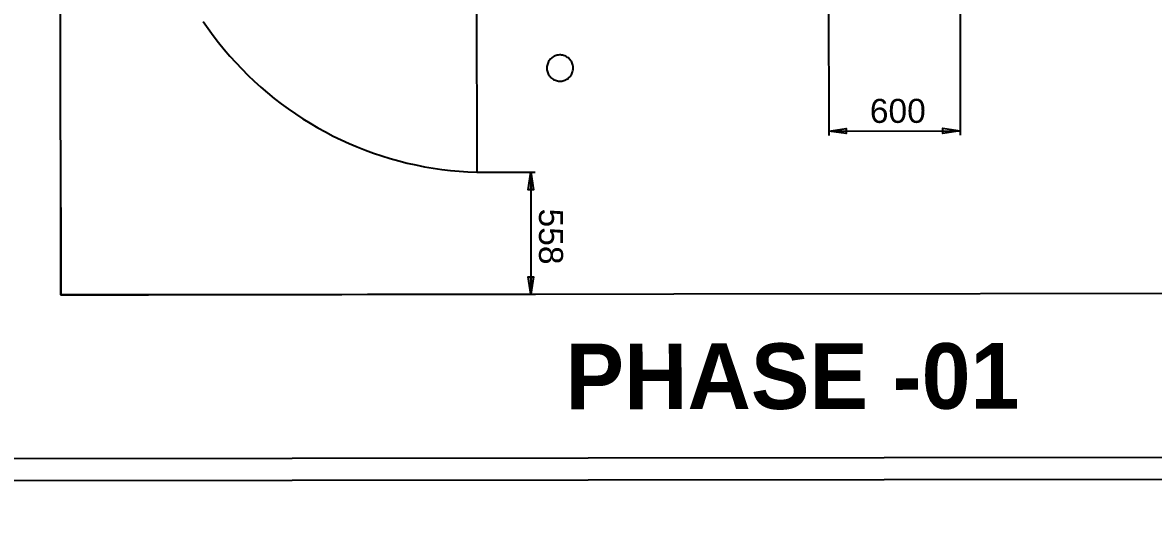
# Model space of a CAD drawing. Header units: feet. Extents: x -99009 to 3252343, y -11094690 to 9035152.
# Drawn here: x 2425988 to 2431153, y -1928554 to -1926210 of the extents above; entities that cross this region are included whole.
import ezdxf

# ---------------------------------------------------------------- set-up
doc = ezdxf.new("R2010")
doc.units = ezdxf.units.FT
doc.layers.add('1', color=1, linetype='Continuous')
doc.styles.add('Arial$001H0', font='arial.ttf')
doc.styles.get("Standard").update_dxf_attribs({"font": 'GOTHICB.TTF'})

# ---------------------------------------------------------------- blocks, each defined once
blk = doc.blocks.new('GG')
h = blk.add_hatch(color=7)
h.paths.add_polyline_path([(803.03, 273.04), (807.03, 273.64), (807.03, 272.44)])
h.paths.add_polyline_path([(830.95, 273.04), (826.95, 272.44), (826.95, 273.64)])
at = {"color": 7, "linetype": 'Continuous', "lineweight": 25}
for p, q in [((731.95, 371.13), (794.7, 371.13)), ((793.7, 341.08), (793.7, 371.13)), ((762.2, 341.08), (794.7, 341.08)), ((803.03, 260.68), (803.03, 274.04)), ((830.95, 185.68), (830.95, 274.04)), ((803.03, 273.04), (830.95, 273.04)), ((646.96, 260.68), (803.03, 260.68)), ((830.95, 165.68), (830.95, 185.68)), ((810.95, 165.68), (830.95, 165.68))]:
    blk.add_line(p, q, dxfattribs=at)
blk.add_lwpolyline([(405.95, 165.68), (405.95, 445.68), (830.95, 445.68), (830.95, 165.68)], close=True)
for points in [[(793.7, 371.13), (794.3, 367.13), (793.1, 367.13)], [(793.7, 341.08), (793.1, 345.08), (794.3, 345.08)], [(782.1, 280.6), (782.02, 280.84), (781.92, 281.07), (781.8, 281.28), (781.66, 281.49), (781.5, 281.68), (781.34, 281.86), (781.15, 282.03), (780.96, 282.18), (780.75, 282.32), (780.53, 282.43), (780.3, 282.53), (780.06, 282.61), (779.82, 282.67), (779.58, 282.71), (779.33, 282.73), (779.08, 282.72), (778.84, 282.7), (778.59, 282.66), (778.35, 282.6), (778.12, 282.51), (777.89, 282.41), (777.68, 282.29), (777.47, 282.16), (777.27, 282), (777.09, 281.83), (776.93, 281.65), (776.78, 281.45), (776.64, 281.24), (776.53, 281.03), (776.43, 280.8), (776.35, 280.56), (776.29, 280.32), (776.25, 280.08), (776.23, 279.83), (776.23, 279.58), (776.26, 279.33), (776.3, 279.09), (776.36, 278.85), (776.44, 278.62), (776.54, 278.39), (776.66, 278.17), (776.8, 277.97), (776.96, 277.77), (777.12, 277.59), (777.31, 277.42), (777.5, 277.27), (777.71, 277.14), (777.93, 277.02), (778.16, 276.93), (778.4, 276.85), (778.64, 276.79), (778.88, 276.75), (779.13, 276.73), (779.38, 276.73), (779.62, 276.75), (779.87, 276.8), (780.11, 276.86), (780.34, 276.94), (780.57, 277.04), (780.78, 277.16), (780.99, 277.3), (781.19, 277.45), (781.37, 277.62), (781.53, 277.81), (781.68, 278), (781.82, 278.21), (781.93, 278.43), (782.03, 278.66), (782.11, 278.89), (782.17, 279.13), (782.21, 279.38), (782.23, 279.63), (782.23, 279.87), (782.2, 280.12), (782.16, 280.36)], [(803.03, 273.04), (807.03, 273.64), (807.03, 272.44)], [(830.95, 273.04), (826.95, 272.44), (826.95, 273.64)]]:
    blk.add_lwpolyline(points, close=True, dxfattribs=at)
blk.add_lwpolyline([(768.46, 198.22), (770.11, 199.36), (771.73, 200.54), (773.32, 201.76), (774.88, 203.02), (776.4, 204.32), (777.89, 205.66), (779.35, 207.04), (780.77, 208.45), (782.15, 209.9), (783.5, 211.38), (784.81, 212.9), (786.08, 214.45), (787.3, 216.04), (788.49, 217.65), (789.64, 219.29), (790.74, 220.97), (791.8, 222.67), (792.81, 224.4), (793.78, 226.15), (794.71, 227.93), (795.59, 229.73), (796.42, 231.55), (797.21, 233.39), (797.94, 235.26), (798.63, 237.14), (799.28, 239.04), (799.87, 240.95), (800.41, 242.88), (800.91, 244.82), (801.35, 246.78), (801.74, 248.74), (802.09, 250.71), (802.38, 252.7), (802.62, 254.69), (802.81, 256.68), (802.95, 258.68), (803.03, 260.68)], dxfattribs=at)
at = {"color": 7, "style": 'Arial$001H0'}
blk.add_text('600', height=5.49, rotation=90, dxfattribs=at).set_placement((791.85, 350.47))
blk.add_text('558', height=5.49, dxfattribs=at).set_placement((811.35, 274.89))

msp = doc.modelspace()

# ---------------------------------------------------------------- linework, layer by layer
for p, q in [((2432963.28725, -1928196.69241), (2417963.29692, -1928213.7229)), ((2433063.40073, -1928296.57881), (2417963.41046, -1928313.72284))]:
    msp.add_line(p, q)
at = {"layer": '1'}
msp.add_arc((2520410.24778, -1978395.99612), 100000, 84.1346387202, 194.3871675539, dxfattribs=at)

# ---------------------------------------------------------------- block references
at = {"xscale": 20.00000668694215, "yscale": 20.00000668694215, "zscale": 20.00000668694215, "rotation": 270.0650517140734}
msp.add_blockref('GG', (2422829.92348, -1910839.18826), dxfattribs=at)

# ---------------------------------------------------------------- texts
at = {"transparency": 33554684, "insert": (2428467.11721, -1927981.76229), "char_height": 300, "width": 4624.1165638, "attachment_point": 7, "rotation": 0.06505171}
msp.add_mtext('{PHASE -01 }', dxfattribs=at)

doc.saveas('drawing.dxf')
